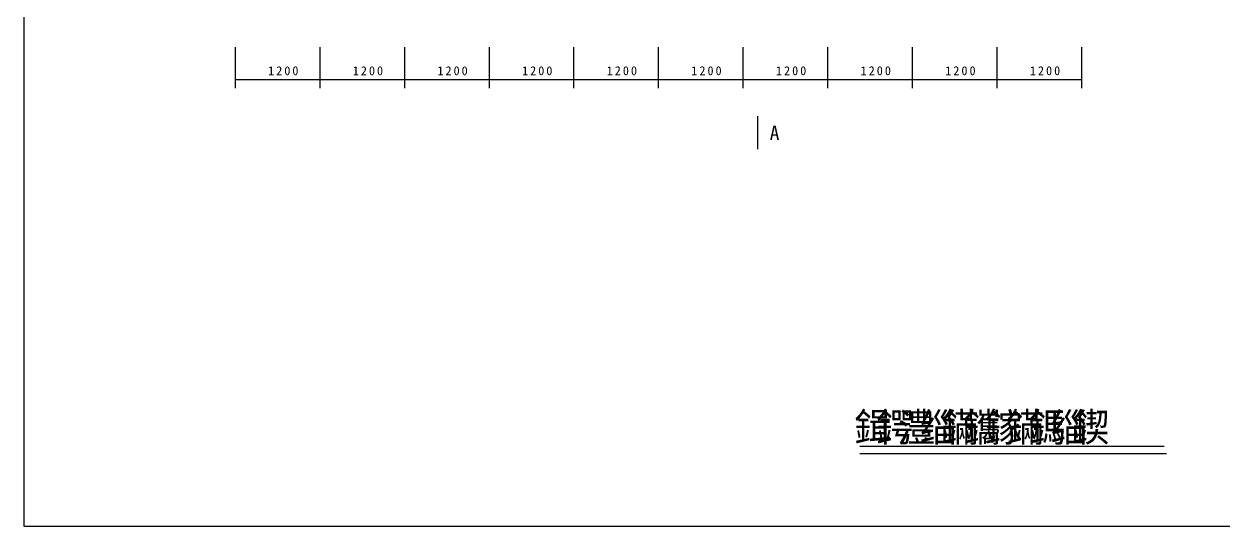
# Model space of a CAD drawing. Header units: metres. Extents: x 0 to 420, y 0 to 297.
# Drawn here: x 0 to 254.4, y 0 to 106.4 of the extents above; entities that cross this region are included whole.
import ezdxf

# ---------------------------------------------------------------- set-up
doc = ezdxf.new("R2010")
doc.units = ezdxf.units.M
doc.layers.add(' ', color=7, linetype='Continuous')

msp = doc.modelspace()

# ---------------------------------------------------------------- linework, layer by layer
at = {"layer": ' '}
for p, q in [((44.79, 101.51), (44.79, 92.8)), ((62.74, 101.51), (62.74, 92.8)), ((62.74, 101.51), (62.74, 92.8)), ((80.7, 101.51), (80.7, 92.8)), ((80.7, 101.51), (80.7, 92.8)), ((98.66, 101.51), (98.66, 92.8)), ((98.66, 101.51), (98.66, 92.8)), ((116.61, 101.51), (116.61, 92.8)), ((116.61, 101.51), (116.61, 92.8)), ((134.57, 101.51), (134.57, 92.8)), ((134.57, 101.51), (134.57, 92.8)), ((152.53, 101.51), (152.53, 92.8)), ((152.53, 101.51), (152.53, 92.8)), ((170.48, 101.51), (170.48, 92.8)), ((170.48, 101.51), (170.48, 92.8)), ((188.44, 101.51), (188.44, 92.8)), ((188.44, 101.51), (188.44, 92.8)), ((206.4, 101.51), (206.4, 92.8)), ((206.4, 101.51), (206.4, 92.8)), ((224.35, 101.51), (224.35, 92.8)), ((44.79, 94.68), (62.74, 94.68)), ((62.74, 94.68), (80.7, 94.68)), ((80.7, 94.68), (98.66, 94.68)), ((98.66, 94.68), (116.61, 94.68)), ((116.61, 94.68), (134.57, 94.68)), ((134.57, 94.68), (152.53, 94.68)), ((152.53, 94.68), (170.48, 94.68)), ((170.48, 94.68), (188.44, 94.68)), ((188.44, 94.68), (206.4, 94.68)), ((206.4, 94.68), (224.35, 94.68)), ((155.6, 86.87), (155.6, 79.87))]:
    msp.add_line(p, q, dxfattribs=at)
for p, q in [((0, 296.96), (0, 0)), ((177.35, 16.95), (241.9, 16.95)), ((177.35, 15.37), (242.39, 15.37)), ((0, 0), (419.99, 0))]:
    msp.add_line(p, q)

# ---------------------------------------------------------------- texts
for s, height, p in [('1', 1.89, (51.8, 95.57)), ('2', 1.89, (53.51, 95.57)), ('0', 1.89, (55.23, 95.57)), ('0', 1.89, (56.94, 95.57)), ('1', 1.89, (69.76, 95.57)), ('2', 1.89, (71.47, 95.57)), ('0', 1.89, (73.18, 95.57)), ('0', 1.89, (74.9, 95.57)), ('1', 1.89, (87.71, 95.57)), ('2', 1.89, (89.43, 95.57)), ('0', 1.89, (91.14, 95.57)), ('0', 1.89, (92.85, 95.57)), ('1', 1.89, (105.67, 95.57)), ('2', 1.89, (107.38, 95.57)), ('0', 1.89, (109.1, 95.57)), ('0', 1.89, (110.81, 95.57)), ('1', 1.89, (123.63, 95.57)), ('2', 1.89, (125.34, 95.57)), ('0', 1.89, (127.05, 95.57)), ('0', 1.89, (128.77, 95.57)), ('1', 1.89, (141.58, 95.57)), ('2', 1.89, (143.3, 95.57)), ('0', 1.89, (145.01, 95.57)), ('0', 1.89, (146.72, 95.57)), ('1', 1.89, (159.54, 95.57)), ('2', 1.89, (161.25, 95.57)), ('0', 1.89, (162.97, 95.57)), ('0', 1.89, (164.68, 95.57)), ('1', 1.89, (177.5, 95.57)), ('2', 1.89, (179.21, 95.57)), ('0', 1.89, (180.92, 95.57)), ('0', 1.89, (182.64, 95.57)), ('1', 1.89, (195.45, 95.57)), ('2', 1.89, (197.17, 95.57)), ('0', 1.89, (198.88, 95.57)), ('0', 1.89, (200.6, 95.57)), ('1', 1.89, (213.41, 95.57)), ('2', 1.89, (215.12, 95.57)), ('0', 1.89, (216.84, 95.57)), ('0', 1.89, (218.55, 95.57)), ('A', 2.99, (158.22, 81.85))]:
    msp.add_text(s, height=height, dxfattribs=at).set_placement(p)
for s, p in [('鍓', (176.14, 17.89)), ('鍔', (180.77, 17.89)), ('澧', (185.39, 17.89)), ('缁', (190.01, 17.89)), ('鏋', (194.63, 17.89)), ('鑴', (199.26, 17.89)), ('鎵', (203.88, 17.89)), ('鏋', (208.5, 17.89)), ('鎷', (213.13, 17.89)), ('缁', (217.75, 17.89)), ('鍥', (222.37, 17.89))]:
    msp.add_text(s, height=6.08).set_placement(p)

doc.saveas('drawing.dxf')
